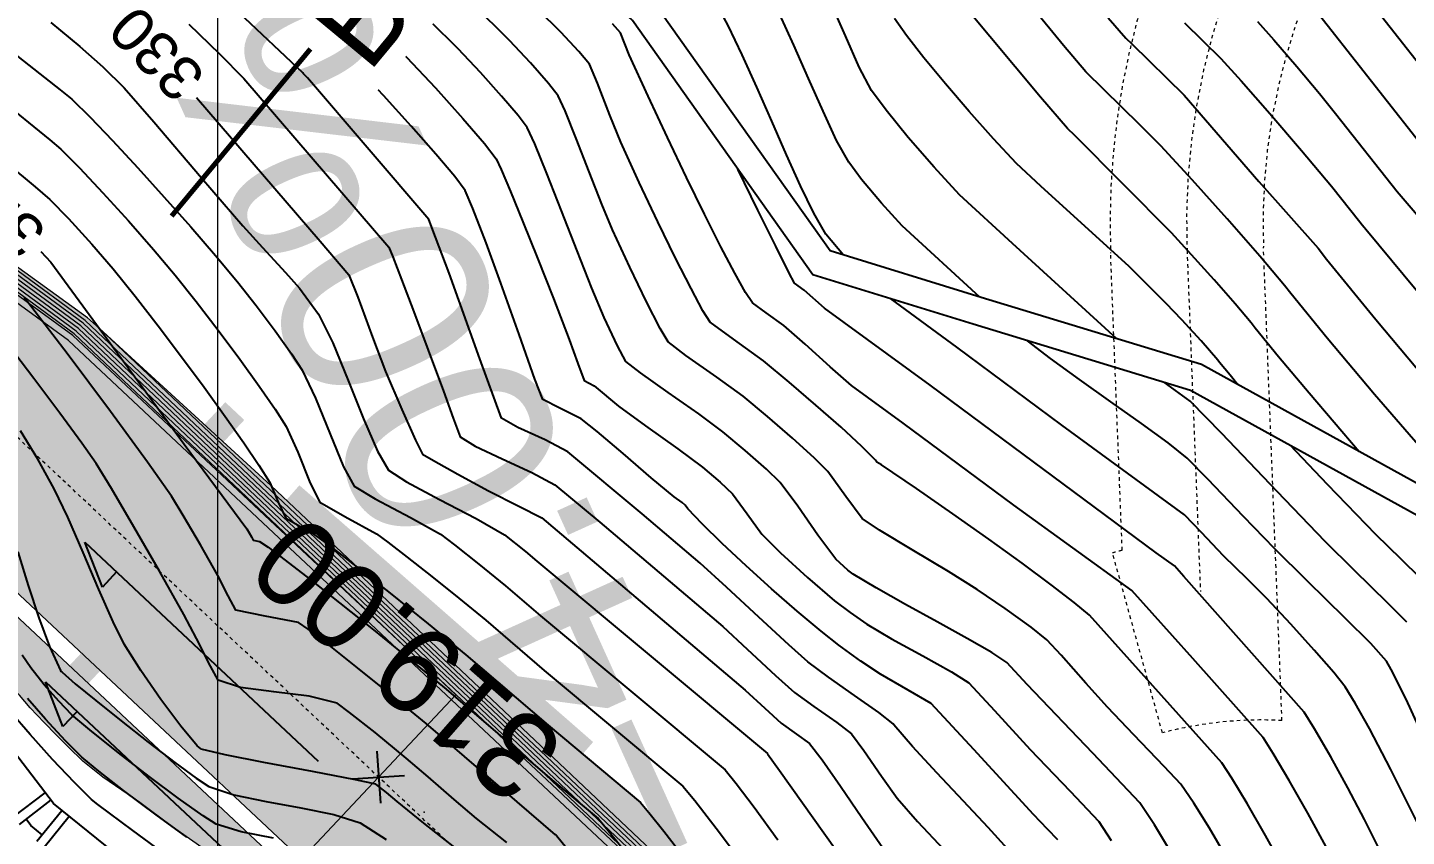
# Model space of a CAD drawing. Extents: x 62344 to 62624, y 108620 to 109406.
# Drawn here: x 62394.54 to 62434.2, y 108708.53 to 108731.81 of the extents above; entities that cross this region are included whole.
import ezdxf
from ezdxf.enums import TextEntityAlignment as Align

# ---------------------------------------------------------------- set-up
doc = ezdxf.new("R2018")
doc.units = 0
doc.header["$LTSCALE"] = 0.039369
doc.header["$MEASUREMENT"] = 0
for name, pattern in [('NASCOSTA', [9.525, 6.35, -3.175]), ('TRATTEGGIATA', [0.75, 0.5, -0.25]), ('TRATTOPUNTO2', [0.5, 0.25, -0.125, 0, -0.125])]:
    doc.linetypes.add(name, pattern=pattern)
for name, color, linetype in [('coordinate', 2, 'Continuous'), ('curve livello 1m', 2, 'Continuous'), ('curve livello 5m', 7, 'Continuous'), ('LIN010CO', 50, 'Continuous'), ('LIN010TR', 2, 'NASCOSTA'), ('LIN018CO', 6, 'Continuous'), ('LIN025CO', 7, 'Continuous'), ('LIN035CO', 1, 'Continuous'), ('Strade', 7, 'Continuous'), ('TEXT018', 143, 'Continuous'), ('TEXT035', 1, 'Continuous'), ('TEXT050', 3, 'Continuous'), ('TRATTCOLO-30', 253, 'Continuous'), ('TRATTCOLO-7', 51, 'Continuous')]:
    doc.layers.add(name, color=color, linetype=linetype)
doc.layers.add('LIN070CO', color=4, linetype='Continuous', lineweight=70)
doc.styles.add('ARIAL', font='arial.ttf')

# ---------------------------------------------------------------- blocks, each defined once
blk = doc.blocks.new('*U31')
at = {"layer": 'LIN035CO'}
for p, q in [((0.1061, 0.1061), (-0.1061, -0.1061)), ((0.1061, -0.1061), (-0.1061, 0.1061))]:
    blk.add_line(p, q, dxfattribs=at)
at = {"layer": 'TEXT035', "lineweight": 30, "flags": 104}
blk.add_attdef('VALORE', text='', height=0.25, dxfattribs=at).set_placement((-0.6961, -0.3644), align=Align.BOTTOM_CENTER)
blk = doc.blocks.new('*U10')
at = {"layer": 'LIN018CO'}
blk.add_hatch(color=256, dxfattribs=at).paths.add_polyline_path([(-0.2456, 0.1287), (-0.2414, 0.2486), (0.0042, 0.1199)])
for p, q in [((-0.2456, 0.1287), (-0.2414, 0.2486)), ((-0.2414, 0.2486), (0.0042, 0.1199)), ((0.0042, 0.1199), (-1.8351, 0.1844))]:
    blk.add_line(p, q, dxfattribs=at)
at = {"layer": 'TEXT035', "lineweight": 30, "flags": 52}
blk.add_attdef('VALORE_AD', text='', height=0.25, rotation=357.99202, dxfattribs=at).set_placement((-0.3119, 0.191), align=Align.BOTTOM_RIGHT)
blk = doc.blocks.new('*U12')
at = {"layer": 'LIN018CO'}
blk.add_hatch(color=256, dxfattribs=at).paths.add_polyline_path([(-0.1778, 0.2128), (-0.1281, 0.322), (0.0497, 0.1092)])
for p, q in [((0.0497, 0.1092), (-1.6254, 0.8716)), ((-0.1778, 0.2128), (-0.1281, 0.322)), ((-0.1281, 0.322), (0.0497, 0.1092))]:
    blk.add_line(p, q, dxfattribs=at)
at = {"layer": 'TEXT035', "lineweight": 30, "flags": 17}
blk.add_attdef('VALORE_AD', text='', height=0.25, rotation=335.52919, dxfattribs=at).set_placement((-0.2152, 0.2957), align=Align.BOTTOM_RIGHT)
blk = doc.blocks.new('Strada 4')
at = {"layer": 'TRATTCOLO-30', "linetype": 'Continuous', "lineweight": 0}
h = blk.add_hatch(color=256, dxfattribs=at)
h.dxf.hatch_style = 1
h.paths.add_polyline_path([(43.105, -1.419), (46.497, -3.339), (80.151, -4.519), (80.103, -2.716)])
h.paths.add_polyline_path([(46.497, -3.339), (46.874, -3.552), (52.527, -6.752), (80.237, -7.724), (80.151, -4.519)])
edge = h.paths.add_edge_path()
edge.add_line((55.533, 0.147), (48.635, 2.784))
edge.add_arc((41.881, -19.911), 23.678, 73.4261, 98.3552)
edge.add_line((38.44, 3.516), (21.582, 1.651))
edge.add_line((21.582, 1.651), (3.299, 0.105))
edge.add_line((3.299, 0.105), (0, 0))
edge.add_line((0, 0), (-4.868, -2.433))
edge.add_line((-4.868, -2.433), (-6.76, -3.083))
edge.add_line((-6.76, -3.083), (-8.08, -3.177))
edge.add_line((-8.08, -3.177), (-9.796, -2.619))
edge.add_line((-9.796, -2.619), (-8.386, -3.862))
edge.add_line((-8.386, -3.862), (0.216, -4.319))
edge.add_line((0.216, -4.319), (4.425, -3.312))
edge.add_line((4.425, -3.312), (21.922, -1.833))
edge.add_line((21.922, -1.833), (38.889, 0.045))
edge.add_line((38.889, 0.045), (40.891, -0.537))
edge.add_line((40.891, -0.537), (40.911, 0.659))
edge.add_line((40.911, 0.659), (40.911, 0.659))
edge.add_line((40.911, 0.659), (55.533, 0.147))
h.paths.add_polyline_path([(80.063, -1.214), (56.974, -0.404), (55.533, 0.147), (40.911, 0.659), (40.891, -0.537), (42.241, -0.929), (43.105, -1.419), (80.103, -2.716)])
h.paths.add_polyline_path([(113.896, 1.782), (80.063, -1.214), (80.103, -2.716), (114.117, -0.719), (114.116, -0.709)])
h.paths.add_polyline_path([(112.477, -4.869), (112.186, -1.588), (80.151, -4.519), (80.237, -7.724)])
h.paths.add_polyline_path([(112.124, -0.882), (113.749, -0.741), (80.103, -2.716), (80.151, -4.519), (112.186, -1.587)])
at = {"layer": 'TRATTCOLO-7', "linetype": 'Continuous', "lineweight": 0}
h = blk.add_hatch(color=256, dxfattribs=at)
h.dxf.hatch_style = 1
h.paths.add_polyline_path([(77.917, 0.178), (77.359, 0.413), (76.966, 0.592), (76.485, 0.725), (75.957, 0.858), (75.62, 0.95), (75.211, 0.996), (74.929, 1.042), (74.576, 1.077), (74.1, 1.149), (73.522, 1.201), (73.026, 1.241), (72.529, 1.277), (71.951, 1.303), (71.213, 1.272), (69.931, 1.128), (68.801, 1.033), (67.419, 0.892), (66.997, 0.826), (65.946, 0.275), (65.377, -0.199), (80.05, -0.713), (80.317, -0.689), (78.991, -0.267)])
h.paths.add_polyline_path([(3.257, 0.604), (21.533, 2.148), (20.47, 2.268), (19.313, 2.368), (17.399, 2.547), (15.783, 2.547), (13.326, 2.268), (11.631, 1.829), (9.275, 1.55), (8.016, 1.317), (5.948, 0.958), (3.247, 0.603)])
h = blk.add_hatch(color=256, dxfattribs=at)
h.dxf.hatch_style = 1
h.paths.add_polyline_path([(114.27, -1.309), (114.16, -1.207), (114.237, -2.072), (114.336, -2.057)], flags=17)
h.paths.add_polyline_path([(114.379, -1.412), (114.27, -1.309), (114.336, -2.057), (114.435, -2.042)], flags=17)
h.paths.add_polyline_path([(114.437, -0.925), (114.234, 0.229), (114.435, -2.042), (114.534, -2.027)])
h.paths.add_polyline_path([(114.344, -1.011), (114.252, -1.109), (114.27, -1.309), (114.379, -1.412)], flags=17)
h.paths.add_polyline_path([(114.252, -1.109), (114.16, -1.207), (114.27, -1.309)], flags=17)
h.paths.add_polyline_path([(114.038, 1.311), (113.852, 2.28), (114.16, -1.207), (114.252, -1.109)])
h.paths.add_polyline_path([(114.038, 1.311), (114.252, -1.109), (114.344, -1.011), (114.234, 0.229)])
h.paths.add_polyline_path([(52.527, -6.752), (42.241, -0.929), (38.889, 0.045), (21.922, -1.833), (4.425, -3.312), (0.216, -4.319), (-8.469, -3.858), (-8.397, -3.975), (-5.236, -4.212), (-4.645, -4.346), (-4.052, -4.48), (-1.88, -4.596), (0.216, -4.707), (4.518, -3.711), (18.308, -2.593), (21.076, -2.268), (38.857, -0.438), (41.275, -1.19), (44.607, -3.017), (52.334, -7.418), (54.887, -7.518), (56.143, -7.79), (57.152, -7.998), (58.044, -8.175), (58.724, -8.302), (59.095, -8.359), (60.827, -8.318), (62.559, -8.278), (65.673, -8.25), (67.078, -8.203), (68.479, -8.146), (69.599, -8.092), (73.104, -8.228), (79.801, -8.378), (80.253, -8.38), (92.186, -7.276), (115.151, -5.266), (115.066, -4.633), (114.854, -3.378), (114.645, -2.142), (114.623, -2.014), (114.237, -2.072), (114.469, -4.693), (80.237, -7.724)])
h.paths.add_polyline_path([(112.957, -0.851), (115.342, -0.772), (115.308, 0.258), (112.922, 0.179)], flags=9)
at = {"linetype": 'Continuous', "lineweight": 0, "flags": 128}
blk.add_lwpolyline([(-9.67, -2.475), (-8.309, -3.675), (0.198, -4.127), (4.394, -3.123), (21.903, -1.643), (38.906, 0.238), (42.315, -0.752), (52.58, -6.563), (80.232, -7.533), (112.49, -4.677)], dxfattribs=at)
at = {"linetype": 'Continuous', "lineweight": 0}
blk.add_point((63.59, -4.05), dxfattribs=at)
at = {"layer": 'curve livello 1m', "linetype": 'Continuous', "lineweight": 0, "flags": 128}
for points in [[(65.131, -7.194), (80.237, -7.784), (114.686, -4.875), (114.234, 0.229)], [(0.216, -4.39), (4.447, -3.436), (21.948, -2.09), (38.855, -0.332), (42.072, -1.317), (52.397, -7.198), (80.249, -8.284), (92.186, -7.276)], [(3.263, -3.59), (4.432, -3.337), (21.939, -1.99), (38.865, -0.23), (42.112, -1.225), (52.425, -7.099), (80.246, -8.184), (115.12, -5.24), (115.066, -4.633)], [(15.773, -2.353), (21.93, -1.89), (38.875, -0.129), (42.152, -1.133), (52.454, -7), (80.244, -8.084), (115.011, -5.149), (114.854, -3.378)], [(28.282, -1.129), (38.884, -0.027), (42.191, -1.04), (52.482, -6.901), (80.242, -7.984), (114.903, -5.057), (114.645, -2.142)], [(40.891, -0.537), (42.231, -0.948), (52.51, -6.802), (80.24, -7.884), (114.794, -4.966), (114.437, -0.925)], [(65.131, -7.194), (65.359, -0.698)], [(79.801, -8.378), (52.365, -7.308), (42.027, -1.42), (41.275, -1.19)]]:
    blk.add_lwpolyline(points, dxfattribs=at)
at = {"layer": 'LIN018CO', "linetype": 'TRATTOPUNTO2', "lineweight": 0, "ltscale": 5, "flags": 128}
blk.add_lwpolyline([(-4.025, -2.012), (15.794, -0.599), (28.305, 0.628), (38.378, 1.633, -0.11239), (47.777, -0.151), (55.32, -3.584), (80.051, -4.487), (114.148, -1.407)], format="xyb", dxfattribs=at)
at = {"layer": 'LIN035CO', "linetype": 'Continuous', "lineweight": 0, "flags": 128}
for points in [[(56.992, 0.095), (80.05, -0.713), (113.852, 2.28)], [(73.104, -8.228), (79.801, -8.378), (80.253, -8.38), (92.186, -7.276), (115.151, -5.266), (115.066, -4.633), (114.854, -3.378), (114.645, -2.142), (114.437, -0.925), (114.234, 0.229), (114.038, 1.311), (113.852, 2.28)], [(56.974, -0.404), (80.063, -1.214), (113.896, 1.782)], [(65.377, -0.199), (65.946, 0.275), (66.997, 0.826), (67.419, 0.892), (68.801, 1.033), (69.931, 1.128), (71.213, 1.272), (71.951, 1.303), (72.529, 1.277), (73.026, 1.241), (73.522, 1.201), (74.1, 1.149), (74.576, 1.077), (74.929, 1.042), (75.211, 0.996), (75.62, 0.95), (75.957, 0.858), (76.485, 0.725), (76.966, 0.592), (77.359, 0.413), (77.917, 0.178), (78.991, -0.267), (80.317, -0.689)], [(52.527, -6.752), (80.237, -7.724), (114.469, -4.693)], [(54.887, -7.518), (56.143, -7.79), (57.152, -7.998), (58.044, -8.175), (58.724, -8.302), (59.095, -8.359), (60.827, -8.318), (62.559, -8.278), (65.673, -8.25), (67.078, -8.203), (68.479, -8.146), (69.599, -8.092)], [(73.104, -8.228), (69.599, -8.092)]]:
    blk.add_lwpolyline(points, dxfattribs=at)
ref = blk.add_blockref('*U12', (55.043, -3.337), dxfattribs=dict(xscale=5, yscale=5, zscale=5))
lines = blk.add_mtext('P=4.00%', dxfattribs={"layer": 'TEXT035', "insert": (53.966, -1.858), "char_height": 6, "attachment_point": 1, "rotation": 335.5292})
ref.add_attrib('VALORE_AD', '', (53.966, -1.858), dxfattribs={"flags": 16}).embed_mtext(lines)
ref = blk.add_blockref('*U10', (74.244, -0.304), dxfattribs=dict(xscale=5, yscale=5, zscale=5))
lines = blk.add_mtext('P=4.00%', dxfattribs={"layer": 'TEXT035', "insert": (72.685, 0.651), "char_height": 6, "attachment_point": 1, "rotation": 357.992})
ref.add_attrib('VALORE_AD', '', (72.685, 0.651), dxfattribs={"flags": 52}).embed_mtext(lines)
ref = blk.add_blockref('*U10', (76.032, -4.074), dxfattribs=dict(xscale=5, yscale=5, zscale=5))
lines = blk.add_mtext('P=4.00%', dxfattribs={"layer": 'TEXT035', "insert": (74.472, -3.119), "char_height": 6, "attachment_point": 1, "rotation": 357.992})
ref.add_attrib('VALORE_AD', '', (74.472, -3.119), dxfattribs={"flags": 52}).embed_mtext(lines)
ref = blk.add_blockref('*U31', (65.245, -3.946), dxfattribs=dict(xscale=5, yscale=5, zscale=5))
lines = blk.add_mtext('319.00', dxfattribs={"layer": 'TEXT035', "insert": (61.765, -5.768), "char_height": 2.5, "attachment_point": 1, "bg_fill": 1, "box_fill_scale": 1.2, "bg_fill_color": 253, "bg_fill_transparency": 0})
ref.add_attrib('VALORE', '', (61.765, -5.768), dxfattribs={"flags": 104}).embed_mtext(lines)
blk = doc.blocks.new('*U37')
at = {"layer": 'LIN070CO'}
for p, q in [((3.379, 0.5902), (3.3923, 0.0904)), ((-3.8275, -0.102), (-3.8408, 0.3979)), ((3.3923, 0.0904), (1.8929, 0.0504)), ((-2.328, -0.062), (-3.8275, -0.102))]:
    blk.add_line(p, q, dxfattribs=at)
at = {"layer": 'TEXT018', "lineweight": 30}
blk.add_attdef('RIF2', text='', height=0.18, rotation=1.52582, dxfattribs=at).set_placement((3.2464, -0.0636), align=Align.TOP_RIGHT)
blk.add_attdef('RIF1', text='', height=0.18, rotation=1.52582, dxfattribs=at).set_placement((-3.6735, -0.2479), align=Align.TOP_LEFT)
at = {"layer": 'TEXT050', "lineweight": 30}
blk.add_attdef('SEZ2', text='', height=0.4, rotation=1.52582, dxfattribs=at).set_placement((3.2384, 0.2363), align=Align.BOTTOM_RIGHT)
blk.add_attdef('SEZ1', text='', height=0.4, rotation=1.52582, dxfattribs=at).set_placement((-3.6815, 0.052), align=Align.BOTTOM_LEFT)

msp = doc.modelspace()

# ---------------------------------------------------------------- linework, layer by layer
at = {"layer": 'coordinate', "linetype": 'Continuous', "lineweight": 0}
msp.add_line((62399.99999, 108764.27057), (62399.99999, 108620.31839), dxfattribs=at)
at = {"layer": 'curve livello 1m', "flags": 128}
for points in [[(62432.84102, 108719.60234), (62431.3966, 108721.28899), (62431.3966, 108721.28899), (62430.52109, 108722.33605), (62429.84658, 108723.16079), (62429.73084, 108723.31334), (62429.27086, 108723.85592), (62428.66303, 108724.5494), (62428.01498, 108725.27238), (62427.43437, 108725.90343), (62424.65644, 108728.70165), (62424.44992, 108728.90365), (62423.67255, 108729.80888), (62422.21456, 108731.54785), (62420.51334, 108733.59886)], [(62430.7128, 108707.54171), (62430.14267, 108708.55346), (62429.61058, 108709.4734), (62429.17353, 108710.20299), (62428.88854, 108710.64364), (62428.88854, 108710.64364), (62428.31529, 108711.29012), (62425.07827, 108714.89767), (62424.64171, 108715.25978), (62423.9786, 108715.77034), (62423.14125, 108716.39149), (62422.18198, 108717.08539), (62421.15313, 108717.81419), (62420.10701, 108718.54003), (62419.09595, 108719.22508), (62418.96572, 108719.30521), (62418.92685, 108719.35877), (62418.53251, 108719.75433), (62417.93544, 108720.3063), (62417.21305, 108720.94615), (62416.44273, 108721.6053), (62415.70188, 108722.21522), (62414.83754, 108722.83624), (62414.17254, 108723.3266), (62413.96374, 108723.65791), (62413.61947, 108724.29805), (62413.17545, 108725.17506), (62412.66738, 108726.21699), (62412.13096, 108727.35187), (62411.60189, 108728.50774), (62411.28271, 108729.29201), (62410.9274, 108730.20665), (62410.69494, 108730.75048), (62410.39134, 108731.11939), (62409.87943, 108731.67809), (62408.55961, 108732.97638)], [(62422.73089, 108708.16139), (62422.17063, 108708.78385), (62421.45599, 108709.54676), (62420.6938, 108710.35664), (62419.99092, 108711.12006), (62419.45418, 108711.74355), (62419.43733, 108711.76732), (62419.01694, 108712.09873), (62418.32238, 108712.5864), (62417.57011, 108713.11109), (62416.97656, 108713.55353), (62416.42894, 108714.04313), (62415.56994, 108714.84128), (62414.6412, 108715.70613), (62413.88437, 108716.3958), (62412.21143, 108717.8157), (62410.0795, 108719.60172), (62409.42093, 108719.94158), (62408.63743, 108720.29849), (62408.1649, 108720.56971), (62407.54515, 108722.27946), (62406.66251, 108724.73954), (62406.27425, 108725.77497), (62406.07529, 108726.28349), (62402.58383, 108730.36035), (62402.47815, 108730.48055), (62402.45323, 108730.50452), (62400.62179, 108732.22982)], [(62403.92781, 108732.42423), (62404.90773, 108731.48184), (62405.43866, 108730.95957), (62405.43866, 108730.95957), (62406.2689, 108730.07105), (62407.05541, 108729.19506), (62407.67743, 108728.46892), (62408.01426, 108728.02995), (62408.01426, 108728.02995), (62408.16034, 108727.72262), (62408.42722, 108727.09501), (62408.78568, 108726.21938), (62409.20649, 108725.168), (62409.66045, 108724.01312), (62410.11831, 108722.82701), (62410.11831, 108722.82701), (62410.3649, 108722.13655), (62410.54306, 108721.64812), (62410.54306, 108721.64812), (62410.83098, 108721.50255), (62411.53214, 108720.91516), (62412.3126, 108720.3421), (62413.23742, 108719.68535), (62413.94905, 108719.15878), (62413.94905, 108719.15878), (62414.45564, 108718.72953), (62414.81659, 108718.39037), (62414.81659, 108718.39037), (62415.23352, 108717.8168), (62415.65648, 108717.23288), (62415.65648, 108717.23288), (62416.19709, 108716.68889), (62416.97073, 108715.97778), (62417.7453, 108715.31289), (62417.7453, 108715.31289), (62418.19505, 108714.97174), (62418.67394, 108714.63881), (62418.67394, 108714.63881), (62419.38553, 108714.21839), (62420.28206, 108713.72308), (62421.10954, 108713.26276), (62421.614, 108712.94734), (62421.614, 108712.94734), (62422.34723, 108712.15448), (62423.37651, 108711.03543), (62423.37651, 108711.03543), (62424.52581, 108709.82959), (62425.34729, 108708.96315), (62425.34729, 108708.96315), (62425.70617, 108708.41134)], [(62429.01189, 108707.94296), (62428.52909, 108708.76769), (62428.0822, 108709.48488), (62427.70743, 108710.03104), (62427.23255, 108710.53957), (62426.35426, 108711.45313), (62425.59848, 108712.2486), (62424.97608, 108712.9415), (62424.2616, 108713.74645), (62423.85668, 108714.18978), (62423.40026, 108714.54811), (62422.65777, 108715.0852), (62421.85196, 108715.63992), (62421.02658, 108716.15568), (62419.98128, 108716.78009), (62419.04434, 108717.34328), (62418.54403, 108717.67537), (62418.07305, 108718.31598), (62417.55677, 108719.03597), (62417.1577, 108719.43045), (62416.54193, 108719.98953), (62415.82378, 108720.61194), (62415.1176, 108721.19641), (62414.35921, 108721.75044), (62413.46834, 108722.37422), (62412.95994, 108722.76439), (62412.73212, 108723.14838), (62412.33968, 108723.91427), (62411.85759, 108724.91098), (62411.36081, 108725.98743), (62411.05429, 108726.72137), (62410.68604, 108727.6601), (62410.31511, 108728.61747), (62410.00054, 108729.40736), (62409.80138, 108729.84363), (62409.51913, 108730.20072), (62408.99979, 108730.79144), (62408.39917, 108731.43858), (62407.34232, 108732.4782)], [(62421.92204, 108724.05158), (62419.69535, 108726.09991), (62419.09758, 108726.7574), (62418.52672, 108727.43584), (62418.15403, 108727.93169), (62417.80654, 108728.56241), (62417.41564, 108729.39791), (62417.00013, 108730.3438), (62416.57882, 108731.30569), (62416.1705, 108732.18917)], [(62425.86728, 108722.84985), (62422.86758, 108725.58935), (62421.33732, 108726.99703), (62420.60954, 108727.7888), (62419.8671, 108728.64677), (62419.22838, 108729.43024), (62418.81177, 108729.99852), (62418.46026, 108730.66983), (62418.05881, 108731.57251), (62417.64884, 108732.49867)], [(62434.93013, 108728.05202), (62431.45846, 108732.45973)], [(62395.20415, 108731.95218), (62396.04477, 108731.26657), (62396.04477, 108731.26657), (62396.70173, 108730.67505), (62397.31558, 108730.07739), (62397.31558, 108730.07739), (62398.16823, 108729.0989), (62399.54008, 108727.48773), (62400.73106, 108726.10488), (62400.73106, 108726.10488), (62401.29787, 108725.47921), (62401.95936, 108724.7573), (62402.36278, 108724.30689), (62402.36278, 108724.30689), (62402.90713, 108723.56405), (62403.31363, 108722.73064), (62403.75955, 108721.65426), (62404.20287, 108720.54535), (62404.60159, 108719.61434), (62404.9137, 108719.07167), (62404.9137, 108719.07167), (62405.43665, 108718.73248), (62406.38662, 108718.23069), (62407.4362, 108717.68353), (62408.25796, 108717.20824), (62408.25796, 108717.20824), (62408.85966, 108716.73128), (62409.18145, 108716.455), (62415.82014, 108710.91613), (62415.82343, 108710.91185), (62416.16411, 108710.43178), (62419.7262, 108705.40769)], [(62399.17387, 108731.90434), (62400.05552, 108731.05434), (62400.76036, 108730.34483), (62400.76036, 108730.34483), (62402.6982, 108728.09094), (62404.92565, 108725.49003), (62405.04057, 108725.21299), (62405.29364, 108724.56017), (62405.647, 108723.63109), (62406.06279, 108722.52531), (62406.50315, 108721.34237), (62406.50315, 108721.34237), (62406.78083, 108720.56841), (62406.97581, 108720.03051), (62406.97581, 108720.03051), (62407.41496, 108719.75784), (62408.19068, 108719.39592), (62409.04096, 108719.00649), (62409.70376, 108718.6513), (62409.70376, 108718.6513), (62410.99203, 108717.57205), (62414.53211, 108714.56743), (62415.2378, 108713.92091), (62416.0517, 108713.16239), (62416.5922, 108712.67385), (62416.5922, 108712.67385), (62417.15006, 108712.26473), (62417.81047, 108711.80528), (62418.23162, 108711.48383), (62418.23162, 108711.48383), (62418.58714, 108711.00722), (62419.09348, 108710.26158), (62419.54485, 108709.6316), (62419.54485, 108709.6316), (62420.1316, 108708.96466), (62420.8886, 108708.15696)], [(62424.16722, 108708.4292), (62423.87538, 108708.73701), (62423.46709, 108709.16539), (62421.74979, 108711.03247), (62420.52643, 108712.35532), (62419.86482, 108712.74066), (62419.06602, 108713.19553), (62418.50545, 108713.57845), (62417.87394, 108714.03685), (62417.36093, 108714.43321), (62416.67625, 108715.00853), (62415.93873, 108715.65402), (62415.20164, 108716.32073), (62414.51825, 108716.95969), (62413.94182, 108717.52195), (62413.52563, 108717.95853), (62413.4465, 108718.06757), (62413.36477, 108718.13997), (62413.13708, 108718.30543), (62412.47466, 108718.85229), (62411.66452, 108719.54702), (62410.9202, 108720.18263), (62410.45524, 108720.55214), (62409.84442, 108720.85274), (62409.35398, 108721.10892), (62409.12703, 108721.69365), (62408.67253, 108722.9771), (62408.1526, 108724.45373), (62407.72935, 108725.61802), (62407.34385, 108726.59935), (62407.1207, 108727.1231), (62406.82262, 108727.52067), (62406.28145, 108728.16548), (62405.5731, 108728.9712), (62404.77345, 108729.8515), (62403.9584, 108730.72006), (62403.4622, 108731.20389), (62402.62305, 108732.00428)], [(62431.88774, 108708.23516), (62431.35692, 108709.19955), (62430.82047, 108710.14258), (62430.36353, 108710.91705), (62430.07124, 108711.37573), (62430.07124, 108711.37573), (62428.05405, 108713.65057), (62426.29985, 108715.60556), (62422.90588, 108718.06064), (62419.72292, 108720.42199), (62418.23799, 108721.50524), (62417.61798, 108722.04532), (62416.90318, 108722.69685), (62416.28616, 108723.23403), (62415.77693, 108723.59991), (62415.38515, 108723.8888), (62415.18878, 108724.18743), (62414.8805, 108724.73936), (62414.48106, 108725.50278), (62414.01123, 108726.43586), (62413.49174, 108727.49675), (62412.94337, 108728.64364), (62412.38686, 108729.83468), (62411.84297, 108731.02805), (62411.5885, 108731.65732), (62411.35968, 108731.91759)], [(62429.34878, 108721.53008), (62429.12182, 108721.80151), (62428.81976, 108722.17085), (62428.76793, 108722.23916), (62428.28974, 108722.7927), (62427.73952, 108723.39906), (62427.28504, 108723.87025), (62426.72142, 108724.43799), (62426.21774, 108724.93196), (62423.68103, 108727.24862), (62422.97929, 108727.89415), (62422.31541, 108728.60783), (62421.6181, 108729.39136), (62420.93611, 108730.18681), (62420.31818, 108730.93625), (62419.81307, 108731.58174), (62419.46951, 108732.06535)], [(62425.61952, 108732.08566), (62426.12694, 108731.503), (62426.12694, 108731.503), (62426.29556, 108731.34001), (62427.80789, 108729.86442), (62429.95456, 108727.38141), (62431.65666, 108725.46168), (62431.90023, 108725.14067), (62433.31963, 108723.40512), (62435.16201, 108721.20173)], [(62427.81049, 108731.94721), (62428.8616, 108730.92163), (62429.44285, 108730.27844), (62430.26598, 108729.33605), (62431.18193, 108728.26687), (62432.04165, 108727.24334), (62432.04165, 108727.24334), (62432.85967, 108726.21381), (62432.92609, 108726.12949), (62432.98215, 108726.06409), (62433.03223, 108726.0036), (62437.04472, 108721.15811)], [(62429.91531, 108731.97884), (62430.38454, 108731.45546), (62431.04553, 108730.69091), (62431.69998, 108729.91455), (62431.69998, 108729.91455), (62432.15907, 108729.33677), (62433.92811, 108727.09076), (62434.61642, 108726.28671)], [(62393.34738, 108731.68511), (62395.47143, 108730.01785), (62395.47143, 108730.01785), (62395.80742, 108729.74508), (62396.33293, 108729.22613), (62396.97968, 108728.55354), (62397.70601, 108727.77323), (62398.47022, 108726.93115), (62399.23064, 108726.07321), (62399.94557, 108725.24536), (62400.57333, 108724.49353), (62400.57333, 108724.49353), (62401.11069, 108723.81293), (62401.65906, 108723.08218), (62402.13097, 108722.42062), (62402.43897, 108721.94759), (62402.43897, 108721.94759), (62402.82227, 108721.13932), (62403.23913, 108720.11007), (62403.6286, 108719.1652), (62403.92972, 108718.61006), (62403.92972, 108718.61006), (62404.53025, 108718.24292), (62405.55064, 108717.71263), (62406.41428, 108717.22566), (62406.41428, 108717.22566), (62406.8212, 108716.91915), (62407.51521, 108716.36901), (62408.2881, 108715.7403), (62408.2881, 108715.7403), (62409.29023, 108714.87989), (62414.60277, 108710.44747), (62414.91557, 108710.05547), (62415.43113, 108709.3725), (62415.43113, 108709.3725), (62416.11924, 108708.43549)], [(62393.78517, 108729.70562), (62394.5682, 108729.07432), (62395.17774, 108728.57509), (62395.4944, 108728.30484), (62395.4944, 108728.30484), (62396.02724, 108727.77192), (62396.70155, 108727.05599), (62397.4384, 108726.24407), (62398.15882, 108725.42313), (62398.78388, 108724.68017), (62398.78388, 108724.68017), (62399.38638, 108723.92467), (62400.01935, 108723.1009), (62400.63855, 108722.26926), (62401.1997, 108721.49015), (62401.65854, 108720.82397), (62401.97082, 108720.33113), (62401.97082, 108720.33113), (62402.31189, 108719.58437), (62402.66836, 108718.69902), (62402.94574, 108718.14845), (62402.94574, 108718.14845), (62403.66138, 108717.73985), (62404.57059, 108717.24308), (62404.57059, 108717.24308), (62404.90309, 108716.99891), (62405.45944, 108716.56761), (62406.16413, 108716.009), (62406.94166, 108715.38296), (62407.71654, 108714.74932), (62407.71654, 108714.74932), (62409.39901, 108713.30479), (62413.38541, 108709.9788), (62413.72606, 108709.56145), (62414.33844, 108708.76676), (62415.03883, 108707.83315)], [(62393.95803, 108727.88926), (62394.75904, 108727.22847), (62395.18138, 108726.86461), (62395.18138, 108726.86461), (62395.71686, 108726.31606), (62396.38836, 108725.57614), (62396.99444, 108724.86681), (62396.99444, 108724.86681), (62397.62716, 108724.07766), (62398.29295, 108723.22217), (62398.96538, 108722.33638), (62399.61804, 108721.45634), (62400.22451, 108720.61811), (62400.75838, 108719.85772), (62401.19324, 108719.21123), (62401.50266, 108718.71468), (62401.50266, 108718.71468), (62401.74908, 108718.14879), (62401.96176, 108717.68684), (62401.96176, 108717.68684), (62402.72691, 108717.2605), (62403.19386, 108716.9176), (62403.97518, 108716.31188), (62404.96482, 108715.5274), (62406.05677, 108714.6482), (62407.14498, 108713.75833), (62407.14498, 108713.75833), (62409.50779, 108711.72968), (62412.16805, 108709.51014), (62412.41013, 108709.22266), (62412.8385, 108708.68009), (62413.39368, 108707.95963)], [(62434.71663, 108705.5067), (62434.13366, 108706.69526), (62433.54175, 108707.90305), (62432.98599, 108709.01937), (62432.51151, 108709.93357), (62432.51151, 108709.93357), (62432.01775, 108710.82552), (62431.55198, 108711.6308), (62431.25393, 108712.10781), (62431.25393, 108712.10781), (62427.79281, 108716.01102), (62427.52144, 108716.31345), (62426.9964, 108716.69325), (62420.49446, 108721.51685), (62417.46114, 108723.72964), (62416.87043, 108724.25285), (62416.59775, 108724.45101), (62416.43463, 108724.76061), (62416.05765, 108725.51403), (62415.54321, 108726.55726), (62414.96773, 108727.7363)], [(62410.98403, 108707.02611), (62409.75434, 108708.54554), (62409.73332, 108708.57282), (62409.72534, 108708.57948), (62406.00187, 108711.77637), (62404.99211, 108712.60284), (62404.03134, 108713.37747), (62403.20779, 108714.03029), (62402.60969, 108714.49137), (62402.32528, 108714.69076), (62401.36718, 108714.86448), (62400.52506, 108715.04342), (62400.30806, 108715.45366), (62400.00641, 108716.0351), (62399.5074, 108716.92043), (62399.01491, 108717.76645), (62398.67668, 108718.31937), (62397.98816, 108719.30384), (62396.92081, 108720.76347), (62395.67306, 108722.43027), (62394.44336, 108724.03628)], [(62435.09978, 108710.48715), (62434.18446, 108712.48283), (62434.18446, 108712.48283), (62433.75906, 108713.3304), (62433.61933, 108713.57198), (62433.16876, 108714.08011), (62432.43459, 108714.81185), (62431.3369, 108715.88508), (62430.39905, 108716.81257), (62430.39905, 108716.81257), (62429.5067, 108717.73936), (62428.48072, 108718.8165), (62427.89128, 108719.41996), (62427.34111, 108719.85801), (62426.57842, 108720.41528), (62425.69781, 108721.03979), (62424.79392, 108721.67957), (62423.96137, 108722.28264), (62423.29477, 108722.79705)], [(62408.32275, 108708.35878), (62407.45201, 108709.0496), (62406.8097, 108709.59765), (62406.06034, 108710.24827), (62405.43031, 108710.78539), (62404.53185, 108711.51716), (62403.79535, 108712.10098), (62403.44177, 108712.36169), (62402.63657, 108712.57018), (62401.6205, 108712.69191), (62400.65955, 108712.81612), (62400.01971, 108713.03205), (62399.80232, 108713.43142), (62399.39422, 108714.22852), (62399.03378, 108714.91716), (62398.33217, 108716.16752), (62397.59803, 108717.4437), (62396.94984, 108718.54215), (62396.50609, 108719.25935), (62396.09609, 108719.84557), (62395.46052, 108720.71473), (62394.71753, 108721.70726), (62393.98528, 108722.66359)], [(62434.20756, 108714.69971), (62433.6607, 108715.24747), (62432.69247, 108716.19349), (62431.85974, 108717.01596), (62431.85974, 108717.01596), (62430.47626, 108718.45283), (62428.88563, 108720.12278), (62427.97178, 108721.05836), (62427.97178, 108721.05836), (62427.24117, 108721.59515)], [(62406.91102, 108708.14629), (62405.93457, 108708.91417), (62405.16425, 108709.53211), (62404.85875, 108709.79441), (62404.55825, 108710.03261), (62403.965, 108710.16335), (62402.73342, 108710.39731), (62401.32888, 108710.66153), (62400.21674, 108710.88309), (62399.53376, 108711.04577), (62399.50807, 108711.06411), (62399.41917, 108711.13528), (62398.9414, 108711.70036), (62398.36573, 108712.46914), (62397.79079, 108713.30415), (62397.3152, 108714.06792), (62396.99853, 108714.708), (62396.58782, 108715.64068), (62396.13461, 108716.69962), (62395.69041, 108717.71847), (62395.30676, 108718.53086), (62394.83287, 108719.38352), (62394.33549, 108720.19934)], [(62434.59764, 108715.95931), (62434.04651, 108716.50527), (62433.32042, 108717.21935), (62433.32042, 108717.21935), (62431.9215, 108718.65695), (62430.85063, 108719.78726)], [(62394.25292, 108716.72166), (62394.55419, 108715.75126), (62394.859, 108714.82389), (62395.1689, 108713.99211), (62395.48548, 108713.30848), (62395.48548, 108713.30848), (62395.50591, 108713.28118), (62395.53132, 108713.25375), (62395.90992, 108712.92507), (62396.50083, 108712.43921), (62397.22633, 108711.85841), (62398.00868, 108711.24488), (62398.77016, 108710.66088), (62398.77016, 108710.66088), (62399.39027, 108710.20472), (62399.74694, 108709.96334), (62399.74694, 108709.96334), (62400.47331, 108709.72839), (62401.3996, 108709.53575), (62402.3982, 108709.35686), (62403.34149, 108709.16315), (62404.10188, 108708.92604), (62404.10188, 108708.92604), (62404.85434, 108708.43777)], [(62399.12205, 108708.50993), (62398.23777, 108709.15123), (62397.29433, 108709.8544), (62396.58469, 108710.40772), (62396.09633, 108710.81347), (62395.6313, 108711.2807), (62395.05133, 108711.90673), (62394.53043, 108712.50376)], [(62398.53831, 108707.98571), (62397.56105, 108708.7003), (62396.55641, 108709.45117), (62396.37884, 108709.59332), (62395.88472, 108710.08296), (62395.25765, 108710.74526), (62394.60713, 108711.46203), (62394.04268, 108712.11505)]]:
    msp.add_lwpolyline(points, dxfattribs=at)
at = {"layer": 'curve livello 5m', "flags": 128}
for points in [[(62436.4627, 108717.36959), (62436.36005, 108717.54758), (62436.04786, 108718.04472), (62435.42243, 108718.77768), (62434.2711, 108720.09795), (62433.2793, 108721.24536), (62431.92036, 108722.87059), (62430.87341, 108724.15073), (62430.69375, 108724.38751), (62429.97979, 108725.2297), (62429.03632, 108726.30611), (62428.03043, 108727.42829), (62427.12922, 108728.4078), (62426.52836, 108729.01305), (62424.9722, 108730.53514), (62424.33538, 108731.29468), (62421.48906, 108734.77528), (62419.55824, 108737.18184), (62419.34657, 108737.4697), (62417.46784, 108739.22099), (62414.35613, 108742.04767)], [(62435.93215, 108729.01328), (62433.72908, 108731.81035), (62431.71762, 108734.38513), (62431.35086, 108734.73963), (62430.79857, 108735.42032), (62430.22913, 108735.99556), (62429.53474, 108736.6488), (62428.75443, 108737.35506), (62427.92727, 108738.08937), (62427.0923, 108738.82673), (62426.28858, 108739.54217), (62426.22704, 108739.59827)], [(62418.00491, 108725.26038), (62417.49629, 108725.86485), (62417.15159, 108726.47142), (62416.77043, 108727.25109), (62416.36348, 108728.1502), (62415.94145, 108729.11509), (62415.51502, 108730.09211), (62415.09487, 108731.02759), (62414.6917, 108731.86788), (62414.3162, 108732.5593), (62413.74174, 108733.34057), (62413.28414, 108733.76713), (62412.45322, 108734.52194), (62411.73766, 108735.17898), (62409.52275, 108737.31703), (62408.27635, 108738.53348)], [(62427.46447, 108707.99704), (62426.95226, 108708.85963), (62426.52736, 108709.49709), (62425.17624, 108710.92217), (62423.28593, 108712.90546), (62422.70157, 108713.53936), (62422.26881, 108713.82311), (62421.56368, 108714.22814), (62420.69929, 108714.7055), (62419.78878, 108715.20625), (62418.94526, 108715.68143), (62418.28185, 108716.0821), (62418.12966, 108716.19257), (62417.78733, 108716.50723), (62417.26774, 108717.19862), (62416.69606, 108718.0393), (62416.18668, 108718.71317), (62415.78954, 108719.09788), (62415.17719, 108719.64025), (62414.53332, 108720.17759), (62413.84091, 108720.69037), (62412.95876, 108721.3089), (62412.1674, 108721.86792), (62411.74734, 108722.20219), (62411.50391, 108722.65347), (62411.11973, 108723.46712), (62410.76576, 108724.30734), (62410.3413, 108725.37983), (62409.89481, 108726.53181), (62409.47476, 108727.61048), (62409.12961, 108728.46307), (62408.90782, 108728.93679), (62408.64772, 108729.27577), (62408.16738, 108729.8365), (62407.56004, 108730.51295), (62406.91891, 108731.19907), (62406.12502, 108731.98002)], [(62399.39575, 108729.79498), (62402.95122, 108725.65964), (62403.77601, 108724.69657), (62404.03519, 108724.04726), (62404.45761, 108722.90077), (62404.83437, 108721.91387), (62405.29781, 108720.82066), (62405.69163, 108719.93896), (62405.89769, 108719.53328), (62405.89769, 108719.53328), (62406.20859, 108719.34429), (62406.91229, 108718.95219), (62407.79766, 108718.47461), (62407.79766, 108718.47461), (62408.66463, 108718.03883), (62409.32802, 108717.70088), (62409.32802, 108717.70088), (62409.77263, 108717.3284), (62415.17985, 108712.73906), (62415.7402, 108712.22227), (62416.20783, 108711.79417), (62416.20783, 108711.79417), (62416.65524, 108711.47265), (62417.0259, 108711.20035), (62417.0259, 108711.20035), (62417.39092, 108710.73904), (62417.92273, 108709.97521), (62418.53299, 108709.07395), (62419.13337, 108708.20039)], [(62394.92282, 108725.36437), (62395.20499, 108725.05345), (62399.03952, 108719.82067), (62400.84727, 108717.37938), (62400.97903, 108717.15305), (62401.03042, 108717.05479), (62401.20879, 108717.01984), (62401.45288, 108716.85546), (62401.94926, 108716.48137), (62402.65102, 108715.93479), (62403.51124, 108715.25291), (62404.48299, 108714.47291), (62405.51936, 108713.63199), (62406.57342, 108712.76735), (62406.57342, 108712.76735), (62409.61656, 108710.15458), (62410.95068, 108709.04148), (62411.20019, 108708.74855), (62411.6313, 108708.2076)], [(62434.53431, 108708.88569), (62433.74653, 108710.45529), (62433.13529, 108711.63199), (62432.7248, 108712.36561), (62432.43663, 108712.8399), (62432.10341, 108713.25178), (62431.54645, 108713.89191), (62430.87136, 108714.6412), (62430.18374, 108715.38055), (62429.61257, 108715.94535), (62428.93837, 108716.60917), (62428.29796, 108717.27714), (62427.81077, 108717.78156), (62424.28786, 108720.36987), (62421.26599, 108722.61171), (62419.3532, 108724.00708)], [(62401.61209, 108708.48386), (62400.68529, 108708.66128), (62399.96013, 108708.88092), (62399.58429, 108709.12593), (62398.87026, 108709.63583), (62398.03224, 108710.25764), (62397.15173, 108710.93819), (62396.3301, 108711.59595), (62395.81383, 108712.03361), (62395.43197, 108712.42594), (62395.01817, 108712.89247), (62394.62874, 108713.38694), (62394.37825, 108713.74746)]]:
    msp.add_lwpolyline(points, dxfattribs=at)
at = {"layer": 'LIN010CO', "flags": 128}
msp.add_lwpolyline([(62414.44535, 108689.92964), (62413.56631, 108689.28483), (62403.8088, 108702.58687), (62395.28055, 108709.47653), (62388.70415, 108718.06847), (62361.50089, 108740.00043), (62363.54945, 108742.67728)], dxfattribs=at)
at = {"layer": 'LIN010TR', "linetype": 'TRATTOPUNTO2', "lineweight": 0, "ltscale": 5, "flags": 128}
msp.add_lwpolyline([(62427.88569, 108725.3979), (62428.26998, 108715.57603), (62428.26998, 108715.57603)], dxfattribs=at)
at = {"layer": 'LIN010TR', "linetype": 'TRATTOPUNTO2', "lineweight": 0, "ltscale": 5}
msp.add_arc((62447.8704, 108726.17983), 20, 134.500361, 182.24063, dxfattribs=at)
at = {"layer": 'LIN018CO'}
for p, q in [((62394.13698, 108709.09498), (62395.04224, 108709.78788)), ((62394.30333, 108708.87765), (62395.20859, 108709.57055)), ((62394.80628, 108708.39415), (62395.52268, 108709.28093)), ((62395.01917, 108708.22216), (62395.73557, 108709.10894))]:
    msp.add_line(p, q, dxfattribs=at)
at = {"layer": 'LIN018CO', "flags": 128}
msp.add_lwpolyline([(62394.9571, 108708.58084), (62394.63127, 108708.84406), (62394.49391, 108709.02353)], dxfattribs=at)
at = {"layer": 'LIN025CO', "linetype": 'TRATTEGGIATA', "lineweight": 0, "ltscale": 2}
for p, q in [((62430.6168, 108711.86667), (62430.084, 108725.48391)), ((62426.02167, 108716.76778), (62425.68737, 108725.31189)), ((62427.17862, 108711.51102), (62425.74207, 108716.69103))]:
    msp.add_line(p, q, dxfattribs=at)
at = {"layer": 'LIN025CO', "linetype": 'TRATTEGGIATA', "lineweight": 0, "ltscale": 2, "flags": 128}
msp.add_lwpolyline([(62426.02167, 108716.76778, 0.00130993), (62425.74207, 108716.69103, 0.00130993)], format="xyb", dxfattribs=at)
at = {"layer": 'LIN025CO', "linetype": 'TRATTEGGIATA', "lineweight": 0, "ltscale": 2}
for centre, radius, start, end in [((62447.8704, 108726.17983), 22.2, 142.422986, 182.24063), ((62447.8704, 108726.17983), 17.8, 134.500361, 182.24063), ((62430.03629, 108700.68172), 11.2, 87.028969, 104.782439)]:
    msp.add_arc(centre, radius, start, end, dxfattribs=at)
at = {"layer": 'Strade', "linetype": 'Continuous', "flags": 128}
for points in [[(62480.2144, 108691.32383), (62474.72821, 108693.007), (62466.9627, 108694.87791), (62460.06951, 108696.5259), (62455.74676, 108698.96816), (62453.18872, 108700.30157), (62450.10713, 108701.8414), (62448.06403, 108703.91037), (62447.27031, 108707.08527), (62442.44987, 108712.59878), (62435.50874, 108718.12974), (62428.30024, 108722.10888), (62421.96649, 108724.03787), (62417.61949, 108725.37932), (62412.54027, 108732.5433), (62403.98924, 108740.37584), (62392.37636, 108747.85302), (62385.79299, 108752.38214), (62378.52755, 108757.76528), (62373.47494, 108760.24043)], [(62480.2144, 108690.48702), (62474.517, 108692.235), (62466.776, 108694.1), (62459.774, 108695.774), (62455.365, 108698.265), (62452.825, 108699.589), (62449.631, 108701.185), (62447.341, 108703.504), (62446.541, 108706.704), (62441.895, 108712.018), (62435.063, 108717.462), (62427.987, 108721.368), (62421.732, 108723.273), (62417.124, 108724.695), (62411.937, 108732.011), (62403.499, 108739.74), (62391.933, 108747.187), (62385.328, 108751.731), (62378.11, 108757.079), (62373.123, 108759.522)]]:
    msp.add_lwpolyline(points, dxfattribs=at)

# ---------------------------------------------------------------- block references
ref = msp.add_blockref('*U37', (62392.64004, 108719.09307, 323.7), dxfattribs=dict(xscale=5, yscale=5, zscale=5, rotation=48.82722717544915))
lines = msp.add_mtext('B', dxfattribs={"layer": 'TEXT050', "insert": (62380.32605, 108705.40828, 323.7), "char_height": 2.5, "attachment_point": 1, "rotation": 50.353044, "bg_fill": 3, "box_fill_scale": 1.2, "bg_fill_color": 256, "bg_fill_transparency": 0})
ref.add_attrib('SEZ1', '', (62380.32605, 108705.40828, 323.7), dxfattribs={"flags": 8}).embed_mtext(lines)
lines = msp.add_mtext('B', dxfattribs={"layer": 'TEXT050', "insert": (62402.41034, 108732.05909, 323.7), "char_height": 2.5, "attachment_point": 1, "rotation": 50.353044, "bg_fill": 3, "box_fill_scale": 1.2, "bg_fill_color": 256, "bg_fill_transparency": 0})
ref.add_attrib('SEZ2', '', (62402.41034, 108732.05909, 323.7), dxfattribs={"flags": 8}).embed_mtext(lines)
at = {"layer": 'LIN035CO', "linetype": 'Continuous', "lineweight": 0, "rotation": 138.8272271751645}
msp.add_blockref('Strada 4', (62451.14799, 108664.314, 323.7), dxfattribs=at)

# ---------------------------------------------------------------- texts
at = {"layer": 'coordinate', "color": 1, "style": 'ARIAL'}
for s, rotation, p in [('330', 134.3094, (62397.67341, 108732.52909)), ('325', 140.322209, (62392.90676, 108727.88277))]:
    msp.add_text(s, height=1.25, rotation=rotation, dxfattribs=at).set_placement(p, align=Align.RIGHT)

doc.saveas('drawing.dxf')
